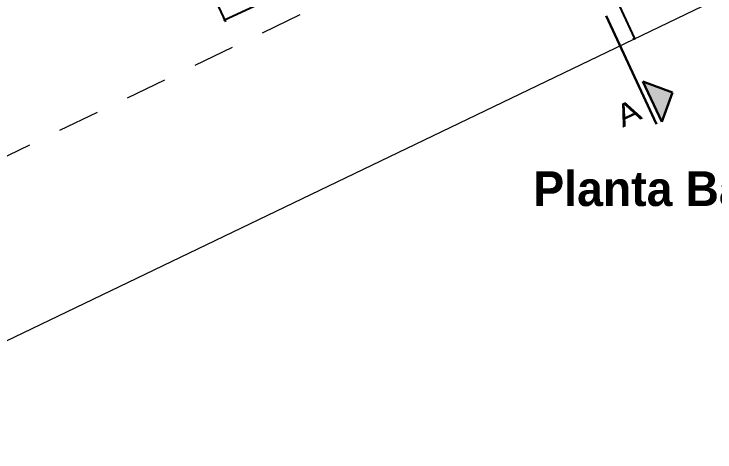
# Model space of a CAD drawing. Header units: millimetres. Extents: x 110427 to 125914, y 76277 to 76441.
# Drawn here: x 114091.99 to 114104.61, y 76365.54 to 76373.42 of the extents above; entities that cross this region are included whole.
import ezdxf

# ---------------------------------------------------------------- set-up
doc = ezdxf.new("R2010")
doc.units = ezdxf.units.MM
doc.linetypes.add('CENTER', pattern=[50.8, 31.75, -6.35, 6.35, -6.35])
doc.linetypes.add('JIS_02_0.7', pattern=[1.35, 0.75, -0.6])
for name, color, linetype, lineweight in [('06_CIVIL VISTAS GRUESA', 244, 'Continuous', 13), ('09_CIVIL PROYECCIONES', 230, 'JIS_02_0.7', 5), ('10_CIVIL EJES', 230, 'CENTER', 15), ('13_COTAS', 8, 'Continuous', 9)]:
    doc.layers.add(name, color=color, linetype=linetype, lineweight=lineweight)
doc.layers.add('14_TEXTOS', color=4, linetype='Continuous')
doc.styles.add('JDS', font='swissek.ttf', dxfattribs={"width": 1.1})
doc.styles.add('JDS1', font='GOTHICB.TTF')
doc.styles.add('Swis721 BT', font='swiss.ttf')
doc.dimstyles.new('ISO-23', dxfattribs={"dimscale": 0.03, "dimtxt": 5, "dimasz": 2.5, "dimexe": 1.25, "dimexo": 0.625, "dimtad": 1, "dimtxsty": 'Swis721 BT', "dimblk": 'DOTSMALL', "dimcen": 2.5, "dimclrt": 150, "dimadec": 0, "dimazin": 0, "dimtfac": 1, "dimtmove": 0, "dimatfit": 3, "dimfxl": 0, "dimarcsym": 0})

# ---------------------------------------------------------------- blocks, each defined once
blk = doc.blocks.new('_DotSmall')
at = {"color": 0, "linetype": 'ByBlock', "const_width": 0.5}
blk.add_lwpolyline([(-0.0625, 0, 1), (0.0625, 0, 1)], format="xyb", close=True, dxfattribs=at)
blk = doc.blocks.new('*D508')
at = {"layer": '13_COTAS', "color": 0, "lineweight": -2}
for p, q in [((114101.9, 76375.699), (114103.168, 76372.981)), ((114101.904, 76375.701), (114101.934, 76375.715)), ((114103.18, 76372.986), (114103.134, 76372.965))]:
    blk.add_line(p, q, dxfattribs=at)
at = {"layer": 'Defpoints', "color": 0}
for p in [(114101.887, 76375.693), (114103.168, 76372.981), (114103.197, 76372.994)]:
    blk.add_point(p, dxfattribs=at)
at = {"layer": '13_COTAS', "color": 0, "lineweight": -2, "xscale": 0.075, "yscale": 0.075, "zscale": 0.075}
for p, rotation in [((114101.9, 76375.699), 114.9999989492911), ((114103.168, 76372.981), 294.9999989492911)]:
    blk.add_blockref('_DotSmall', p, dxfattribs=dict(at, rotation=rotation))
at = {"layer": '13_COTAS', "color": 150, "insert": (114102.734, 76374.433), "char_height": 0.15, "attachment_point": 5, "rotation": 295, "style": 'Swis721 BT'}
blk.add_mtext('3\\PRetiro', dxfattribs=at)
blk = doc.blocks.new('*D299')
at = {"layer": '06_CIVIL VISTAS GRUESA', "color": 0, "lineweight": -2}
for p, q in [((114096.347, 76375.348), (114097.04, 76373.862)), ((114095.105, 76374.769), (114095.798, 76373.283)), ((114095.783, 76373.317), (114097.024, 76373.896))]:
    blk.add_line(p, q, dxfattribs=at)
at = {"layer": 'Defpoints', "color": 0}
for p in [(114096.339, 76375.365), (114095.097, 76374.786), (114097.024, 76373.896)]:
    blk.add_point(p, dxfattribs=at)
at = {"layer": '06_CIVIL VISTAS GRUESA', "color": 0, "lineweight": -2, "xscale": 0.075, "yscale": 0.075, "zscale": 0.075}
for p, rotation in [((114097.024, 76373.896), 25.00000000097071), ((114095.783, 76373.317), 205.0000000009707)]:
    blk.add_blockref('_DotSmall', p, dxfattribs=dict(at, rotation=rotation))
at = {"layer": '06_CIVIL VISTAS GRUESA', "color": 150, "insert": (114096.357, 76373.705), "char_height": 0.15, "attachment_point": 5, "rotation": 25, "style": 'Swis721 BT'}
blk.add_mtext('1,37', dxfattribs=at)

msp = doc.modelspace()

# ---------------------------------------------------------------- hatches: boundary and pattern name
at = {"layer": '13_COTAS'}
msp.add_hatch(color=256, dxfattribs=at).paths.add_polyline_path([(114103.655, 76371.481), (114103.317, 76372.206), (114103.848, 76372.012)])
msp.add_hatch(color=256, dxfattribs=at).paths.add_polyline_path([(114103.655, 76371.481), (114103.317, 76372.206), (114103.848, 76372.012)])

# ---------------------------------------------------------------- linework, layer by layer
at = {"layer": '09_CIVIL PROYECCIONES'}
msp.add_line((114090.385, 76370.16), (114113.645, 76381.349), dxfattribs=at)
at = {"layer": '10_CIVIL EJES'}
msp.add_line((114087.701, 76365.54), (114118.973, 76380.583), dxfattribs=at)
at = {"layer": '13_COTAS', "lineweight": 30, "ltscale": 0.1}
msp.add_line((114103.564, 76371.439), (114102.655, 76373.389), dxfattribs=at)
msp.add_line((114103.564, 76371.439), (114102.655, 76373.389), dxfattribs=at)
at = {"layer": '13_COTAS', "lineweight": 30}
for p, q in [((114103.317, 76372.206), (114103.848, 76372.012)), ((114103.317, 76372.206), (114103.655, 76371.481)), ((114103.317, 76372.206), (114103.848, 76372.012)), ((114103.317, 76372.206), (114103.655, 76371.481)), ((114103.848, 76372.012), (114103.655, 76371.481)), ((114103.848, 76372.012), (114103.655, 76371.481))]:
    msp.add_line(p, q, dxfattribs=at)

# ---------------------------------------------------------------- texts
at = {"layer": '14_TEXTOS', "color": 6, "insert": (114103.054, 76371.642), "char_height": 0.4, "width": 0.65219, "attachment_point": 5, "rotation": 25, "style": 'JDS'}
msp.add_mtext('A', dxfattribs=at)
at = {"layer": '14_TEXTOS', "insert": (114101.342, 76369.778), "char_height": 0.5, "width": 9.59338, "attachment_point": 7, "style": 'JDS1'}
msp.add_mtext('{\\H1.25x;Planta Baja \\H0.5x;(Esc.: 1:100)}', dxfattribs=at)

# ---------------------------------------------------------------- dimensions: what is measured, and where the dimension line sits
at = {"layer": '06_CIVIL VISTAS GRUESA'}
dim = msp.add_aligned_dim(p1=(114095.097, 76374.786), p2=(114096.339, 76375.365), distance=-1.621, dimstyle='ISO-23', override={"dimfxl": 100, "dimarcsym": 2}, dxfattribs=at)
dim.commit()
dim.dimension.update_dxf_attribs({"geometry": '*D299', "text_midpoint": (114096.357, 76373.705)})
at = {"layer": '13_COTAS'}
dim = msp.add_linear_dim(base=(114103.168, 76372.981), p1=(114101.887, 76375.693), p2=(114103.197, 76372.994), angle=295, text='<>\\PRetiro', dimstyle='ISO-23', dxfattribs=at)
dim.commit()
dim.dimension.update_dxf_attribs({"geometry": '*D508', "text_midpoint": (114102.534, 76374.34), "dimtype": 160})

doc.saveas('drawing.dxf')
